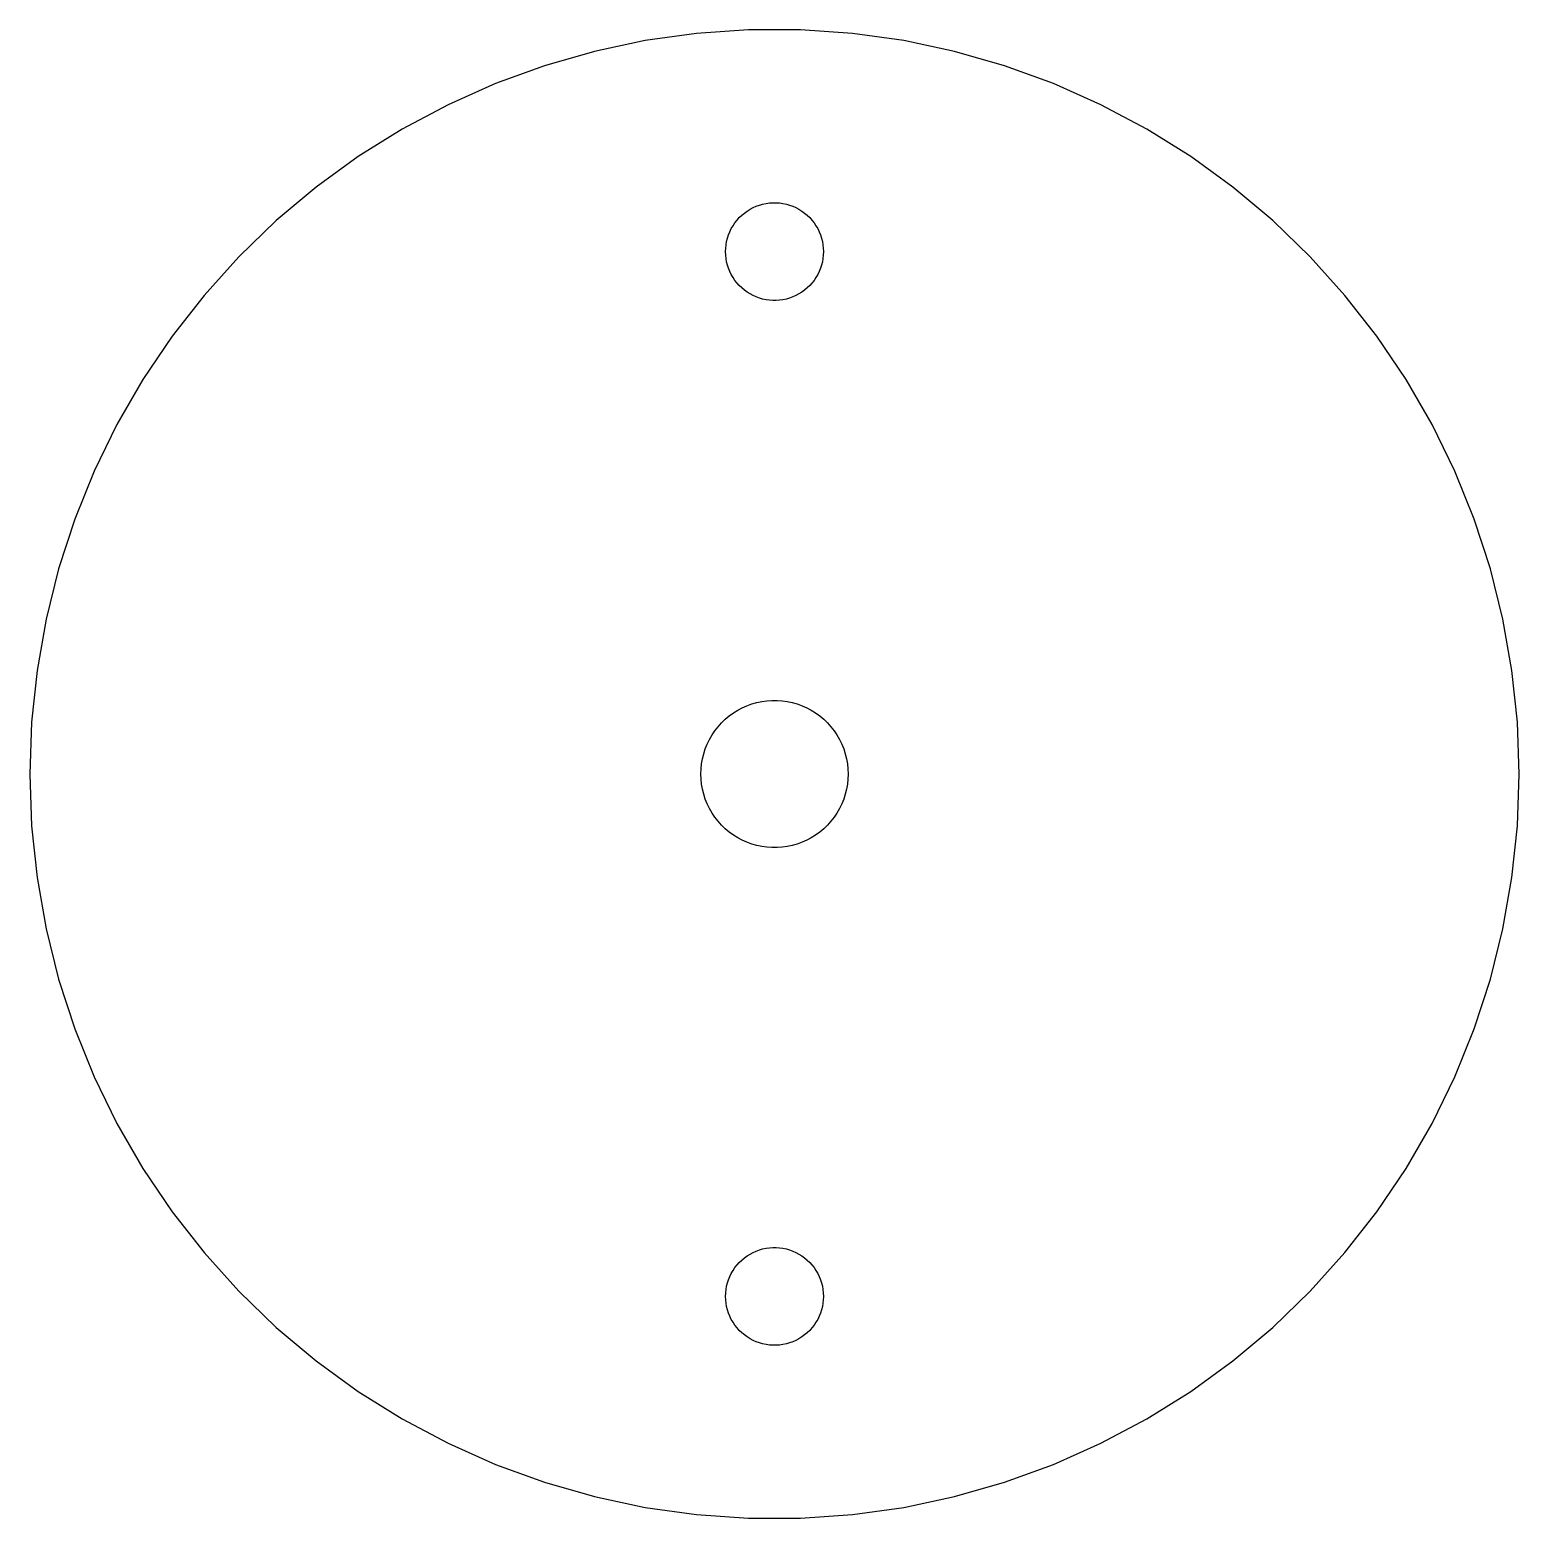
# Model space of a CAD drawing. Header units: metres. Extents: x -31.4 to 31.4, y -31.3 to 31.3.
import ezdxf

# ---------------------------------------------------------------- set-up
doc = ezdxf.new("R2010")
doc.units = ezdxf.units.M

msp = doc.modelspace()

# ---------------------------------------------------------------- linework, layer by layer
for p, q in [((-5.44561, 30.8836), (-7.58667, 30.4285)), ((-3.27801, 31.1882), (-5.44561, 30.8836)), ((-1.09445, 31.3409), (-3.27801, 31.1882)), ((1.09445, 31.3409), (-1.09445, 31.3409)), ((3.27801, 31.1882), (1.09445, 31.3409)), ((5.44561, 30.8836), (3.27801, 31.1882)), ((7.58667, 30.4285), (5.44561, 30.8836)), ((-7.58667, 30.4285), (-9.69077, 29.8251)), ((9.69077, 29.8251), (7.58667, 30.4285)), ((-9.69077, 29.8251), (-11.7477, 29.0765)), ((11.7477, 29.0765), (9.69077, 29.8251)), ((-11.7477, 29.0765), (-13.7473, 28.1862)), ((13.7473, 28.1862), (11.7477, 29.0765)), ((-13.7473, 28.1862), (-15.68, 27.1586)), ((15.68, 27.1586), (13.7473, 28.1862)), ((-15.68, 27.1586), (-17.5363, 25.9986)), ((17.5363, 25.9986), (15.68, 27.1586)), ((-17.5363, 25.9986), (-19.3071, 24.712)), ((19.3071, 24.712), (17.5363, 25.9986)), ((-19.3071, 24.712), (-20.9839, 23.305)), ((20.9839, 23.305), (19.3071, 24.712)), ((-1.03, 23.784), (-0.903044, 23.8515)), ((-0.903044, 23.8515), (-0.771689, 23.91)), ((-0.771689, 23.91), (-0.636575, 23.9592)), ((-0.636575, 23.9592), (-0.498359, 23.9988)), ((-0.498359, 23.9988), (-0.357715, 24.0287)), ((-0.357715, 24.0287), (-0.215328, 24.0487)), ((-0.215328, 24.0487), (-0.071893, 24.0587)), ((-0.071893, 24.0587), (0.071893, 24.0587)), ((0.071893, 24.0587), (0.215328, 24.0487)), ((0.215328, 24.0487), (0.357715, 24.0287)), ((0.357715, 24.0287), (0.498359, 23.9988)), ((0.498359, 23.9988), (0.636575, 23.9592)), ((0.636575, 23.9592), (0.771689, 23.91)), ((0.771689, 23.91), (0.903044, 23.8515)), ((0.903044, 23.8515), (1.03, 23.784)), ((-20.9839, 23.305), (-22.5585, 21.7845)), ((-1.74698, 23.0916), (-1.66657, 23.2108)), ((-1.66657, 23.2108), (-1.57805, 23.3241)), ((-1.57805, 23.3241), (-1.48184, 23.431)), ((-1.48184, 23.431), (-1.37841, 23.5309)), ((-1.37841, 23.5309), (-1.26826, 23.6233)), ((-1.26826, 23.6233), (-1.15194, 23.7078)), ((-1.15194, 23.7078), (-1.03, 23.784)), ((1.03, 23.784), (1.15194, 23.7078)), ((1.15194, 23.7078), (1.26826, 23.6233)), ((1.26826, 23.6233), (1.37841, 23.5309)), ((1.37841, 23.5309), (1.48184, 23.431)), ((1.48184, 23.431), (1.57805, 23.3241)), ((1.57805, 23.3241), (1.66657, 23.2108)), ((1.66657, 23.2108), (1.74698, 23.0916)), ((22.5585, 21.7845), (20.9839, 23.305)), ((-1.9802, 22.5678), (-1.93577, 22.7046)), ((-1.93577, 22.7046), (-1.8819, 22.8379)), ((-1.8819, 22.8379), (-1.81887, 22.9671)), ((-1.81887, 22.9671), (-1.74698, 23.0916)), ((1.74698, 23.0916), (1.81887, 22.9671)), ((1.81887, 22.9671), (1.8819, 22.8379)), ((1.8819, 22.8379), (1.93577, 22.7046)), ((1.93577, 22.7046), (1.9802, 22.5678)), ((-2.06, 22), (-2.05498, 22.1437)), ((-2.05498, 21.8563), (-2.06, 22)), ((-2.05498, 22.1437), (-2.03995, 22.2867)), ((-2.03995, 22.2867), (-2.01498, 22.4283)), ((-2.01498, 22.4283), (-1.9802, 22.5678)), ((1.9802, 22.5678), (2.01498, 22.4283)), ((2.01498, 22.4283), (2.03995, 22.2867)), ((2.03995, 22.2867), (2.05498, 22.1437)), ((2.05498, 22.1437), (2.06, 22)), ((2.06, 22), (2.05498, 21.8563)), ((-22.5585, 21.7845), (-24.0232, 20.1578)), ((-2.03995, 21.7133), (-2.05498, 21.8563)), ((-2.01498, 21.5717), (-2.03995, 21.7133)), ((-1.9802, 21.4322), (-2.01498, 21.5717)), ((-1.93577, 21.2954), (-1.9802, 21.4322)), ((1.9802, 21.4322), (1.93577, 21.2954)), ((2.01498, 21.5717), (1.9802, 21.4322)), ((2.03995, 21.7133), (2.01498, 21.5717)), ((2.05498, 21.8563), (2.03995, 21.7133)), ((24.0232, 20.1578), (22.5585, 21.7845)), ((-1.8819, 21.1621), (-1.93577, 21.2954)), ((-1.81887, 21.0329), (-1.8819, 21.1621)), ((-1.74698, 20.9084), (-1.81887, 21.0329)), ((-1.66657, 20.7892), (-1.74698, 20.9084)), ((-1.57805, 20.6759), (-1.66657, 20.7892)), ((1.66657, 20.7892), (1.57805, 20.6759)), ((1.74698, 20.9084), (1.66657, 20.7892)), ((1.81887, 21.0329), (1.74698, 20.9084)), ((1.8819, 21.1621), (1.81887, 21.0329)), ((1.93577, 21.2954), (1.8819, 21.1621)), ((-24.0232, 20.1578), (-25.3708, 18.4329)), ((-1.48184, 20.569), (-1.57805, 20.6759)), ((-1.37841, 20.4691), (-1.48184, 20.569)), ((-1.26826, 20.3767), (-1.37841, 20.4691)), ((-1.15194, 20.2922), (-1.26826, 20.3767)), ((-1.03, 20.216), (-1.15194, 20.2922)), ((-0.903044, 20.1485), (-1.03, 20.216)), ((-0.771689, 20.09), (-0.903044, 20.1485)), ((-0.636575, 20.0408), (-0.771689, 20.09)), ((0.771689, 20.09), (0.636575, 20.0408)), ((0.903044, 20.1485), (0.771689, 20.09)), ((1.03, 20.216), (0.903044, 20.1485)), ((1.15194, 20.2922), (1.03, 20.216)), ((1.26826, 20.3767), (1.15194, 20.2922)), ((1.37841, 20.4691), (1.26826, 20.3767)), ((1.48184, 20.569), (1.37841, 20.4691)), ((1.57805, 20.6759), (1.48184, 20.569)), ((25.3708, 18.4329), (24.0232, 20.1578)), ((-0.498359, 20.0012), (-0.636575, 20.0408)), ((-0.357715, 19.9713), (-0.498359, 20.0012)), ((-0.215328, 19.9513), (-0.357715, 19.9713)), ((-0.071893, 19.9413), (-0.215328, 19.9513)), ((0.071893, 19.9413), (-0.071893, 19.9413)), ((0.215328, 19.9513), (0.071893, 19.9413)), ((0.357715, 19.9713), (0.215328, 19.9513)), ((0.498359, 20.0012), (0.357715, 19.9713)), ((0.636575, 20.0408), (0.498359, 20.0012)), ((-25.3708, 18.4329), (-26.5948, 16.6183)), ((26.5948, 16.6183), (25.3708, 18.4329)), ((-26.5948, 16.6183), (-27.6892, 14.7226)), ((27.6892, 14.7226), (26.5948, 16.6183)), ((-27.6892, 14.7226), (-28.6488, 12.7553)), ((28.6488, 12.7553), (27.6892, 14.7226)), ((-28.6488, 12.7553), (-29.4688, 10.7258)), ((29.4688, 10.7258), (28.6488, 12.7553)), ((-29.4688, 10.7258), (-30.1452, 8.64399)), ((30.1452, 8.64399), (29.4688, 10.7258)), ((-30.1452, 8.64399), (-30.6747, 6.52011)), ((30.6747, 6.52011), (30.1452, 8.64399)), ((-30.6747, 6.52011), (-31.0548, 4.36447)), ((31.0548, 4.36447), (30.6747, 6.52011)), ((-31.0548, 4.36447), (-31.2836, 2.18756)), ((31.2836, 2.18756), (31.0548, 4.36447)), ((-1.90855, 2.44283), (-1.7335, 2.57002)), ((-1.7335, 2.57002), (-1.55, 2.68468)), ((-1.55, 2.68468), (-1.35895, 2.78626)), ((-1.35895, 2.78626), (-1.16128, 2.87427)), ((-1.16128, 2.87427), (-0.957952, 2.94827)), ((-0.957952, 2.94827), (-0.749957, 3.00792)), ((-0.749957, 3.00792), (-0.538309, 3.0529)), ((-0.538309, 3.0529), (-0.324038, 3.08302)), ((-0.324038, 3.08302), (-0.108188, 3.09811)), ((-0.108188, 3.09811), (0.108188, 3.09811)), ((0.108188, 3.09811), (0.324038, 3.08302)), ((0.324038, 3.08302), (0.538309, 3.0529)), ((0.538309, 3.0529), (0.749957, 3.00792)), ((0.749957, 3.00792), (0.957952, 2.94827)), ((0.957952, 2.94827), (1.16128, 2.87427)), ((1.16128, 2.87427), (1.35895, 2.78626)), ((1.35895, 2.78626), (1.55, 2.68468)), ((1.55, 2.68468), (1.7335, 2.57002)), ((1.7335, 2.57002), (1.90855, 2.44283)), ((-31.2836, 2.18756), (-31.36, 0)), ((-2.50795, 1.82213), (-2.37474, 1.99264)), ((-2.37474, 1.99264), (-2.22995, 2.15344)), ((-2.22995, 2.15344), (-2.0743, 2.30375)), ((-2.0743, 2.30375), (-1.90855, 2.44283)), ((1.90855, 2.44283), (2.0743, 2.30375)), ((2.0743, 2.30375), (2.22995, 2.15344)), ((2.22995, 2.15344), (2.37474, 1.99264)), ((2.37474, 1.99264), (2.50795, 1.82213)), ((31.36, 0), (31.2836, 2.18756)), ((-2.91305, 1.06026), (-2.83199, 1.26088)), ((-2.83199, 1.26088), (-2.73714, 1.45536)), ((-2.73714, 1.45536), (-2.62895, 1.64275)), ((-2.62895, 1.64275), (-2.50795, 1.82213)), ((2.50795, 1.82213), (2.62895, 1.64275)), ((2.62895, 1.64275), (2.73714, 1.45536)), ((2.73714, 1.45536), (2.83199, 1.26088)), ((2.83199, 1.26088), (2.91305, 1.06026)), ((-3.06983, 0.431437), (-3.03226, 0.644526)), ((-3.03226, 0.644526), (-2.97991, 0.854475)), ((-2.97991, 0.854475), (-2.91305, 1.06026)), ((2.91305, 1.06026), (2.97991, 0.854475)), ((2.97991, 0.854475), (3.03226, 0.644526)), ((3.03226, 0.644526), (3.06983, 0.431437)), ((-31.36, 0), (-31.2836, -2.18756)), ((-3.1, 0), (-3.09245, 0.216245)), ((-3.09245, -0.216245), (-3.1, 0)), ((-3.09245, 0.216245), (-3.06983, 0.431437)), ((3.06983, 0.431437), (3.09245, 0.216245)), ((3.09245, 0.216245), (3.1, 0)), ((3.1, 0), (3.09245, -0.216245)), ((31.2836, -2.18756), (31.36, 0)), ((-3.06983, -0.431437), (-3.09245, -0.216245)), ((-3.03226, -0.644526), (-3.06983, -0.431437)), ((3.06983, -0.431437), (3.03226, -0.644526)), ((3.09245, -0.216245), (3.06983, -0.431437)), ((-2.97991, -0.854475), (-3.03226, -0.644526)), ((-2.91305, -1.06026), (-2.97991, -0.854475)), ((-2.83199, -1.26088), (-2.91305, -1.06026)), ((2.91305, -1.06026), (2.83199, -1.26088)), ((2.97991, -0.854475), (2.91305, -1.06026)), ((3.03226, -0.644526), (2.97991, -0.854475)), ((-2.73714, -1.45536), (-2.83199, -1.26088)), ((-2.62895, -1.64275), (-2.73714, -1.45536)), ((-2.50795, -1.82213), (-2.62895, -1.64275)), ((-2.37474, -1.99264), (-2.50795, -1.82213)), ((2.50795, -1.82213), (2.37474, -1.99264)), ((2.62895, -1.64275), (2.50795, -1.82213)), ((2.73714, -1.45536), (2.62895, -1.64275)), ((2.83199, -1.26088), (2.73714, -1.45536)), ((-31.2836, -2.18756), (-31.0548, -4.36447)), ((-2.22995, -2.15344), (-2.37474, -1.99264)), ((-2.0743, -2.30375), (-2.22995, -2.15344)), ((-1.90855, -2.44283), (-2.0743, -2.30375)), ((-1.7335, -2.57002), (-1.90855, -2.44283)), ((1.90855, -2.44283), (1.7335, -2.57002)), ((2.0743, -2.30375), (1.90855, -2.44283)), ((2.22995, -2.15344), (2.0743, -2.30375)), ((2.37474, -1.99264), (2.22995, -2.15344)), ((31.0548, -4.36447), (31.2836, -2.18756)), ((-1.55, -2.68468), (-1.7335, -2.57002)), ((-1.35895, -2.78626), (-1.55, -2.68468)), ((-1.16128, -2.87427), (-1.35895, -2.78626)), ((-0.957952, -2.94827), (-1.16128, -2.87427)), ((-0.749957, -3.00792), (-0.957952, -2.94827)), ((-0.538309, -3.0529), (-0.749957, -3.00792)), ((-0.324038, -3.08302), (-0.538309, -3.0529)), ((-0.108188, -3.09811), (-0.324038, -3.08302)), ((0.108188, -3.09811), (-0.108188, -3.09811)), ((0.324038, -3.08302), (0.108188, -3.09811)), ((0.538309, -3.0529), (0.324038, -3.08302)), ((0.749957, -3.00792), (0.538309, -3.0529)), ((0.957952, -2.94827), (0.749957, -3.00792)), ((1.16128, -2.87427), (0.957952, -2.94827)), ((1.35895, -2.78626), (1.16128, -2.87427)), ((1.55, -2.68468), (1.35895, -2.78626)), ((1.7335, -2.57002), (1.55, -2.68468)), ((-31.0548, -4.36447), (-30.6747, -6.52011)), ((30.6747, -6.52011), (31.0548, -4.36447)), ((-30.6747, -6.52011), (-30.1452, -8.64399)), ((30.1452, -8.64399), (30.6747, -6.52011)), ((-30.1452, -8.64399), (-29.4688, -10.7258)), ((29.4688, -10.7258), (30.1452, -8.64399)), ((-29.4688, -10.7258), (-28.6488, -12.7553)), ((28.6488, -12.7553), (29.4688, -10.7258)), ((-28.6488, -12.7553), (-27.6892, -14.7226)), ((27.6892, -14.7226), (28.6488, -12.7553)), ((-27.6892, -14.7226), (-26.5948, -16.6183)), ((26.5948, -16.6183), (27.6892, -14.7226)), ((-26.5948, -16.6183), (-25.3708, -18.4329)), ((25.3708, -18.4329), (26.5948, -16.6183)), ((-25.3708, -18.4329), (-24.0232, -20.1578)), ((24.0232, -20.1578), (25.3708, -18.4329)), ((-0.771689, -20.09), (-0.636575, -20.0408)), ((-0.636575, -20.0408), (-0.498359, -20.0012)), ((-0.498359, -20.0012), (-0.357715, -19.9713)), ((-0.357715, -19.9713), (-0.215328, -19.9513)), ((-0.215328, -19.9513), (-0.071893, -19.9413)), ((-0.071893, -19.9413), (0.071893, -19.9413)), ((0.071893, -19.9413), (0.215328, -19.9513)), ((0.215328, -19.9513), (0.357715, -19.9713)), ((0.357715, -19.9713), (0.498359, -20.0012)), ((0.498359, -20.0012), (0.636575, -20.0408)), ((0.636575, -20.0408), (0.771689, -20.09)), ((-24.0232, -20.1578), (-22.5585, -21.7845)), ((-1.66657, -20.7892), (-1.57805, -20.6759)), ((-1.57805, -20.6759), (-1.48184, -20.569)), ((-1.48184, -20.569), (-1.37841, -20.4691)), ((-1.37841, -20.4691), (-1.26826, -20.3767)), ((-1.26826, -20.3767), (-1.15194, -20.2922)), ((-1.15194, -20.2922), (-1.03, -20.216)), ((-1.03, -20.216), (-0.903044, -20.1485)), ((-0.903044, -20.1485), (-0.771689, -20.09)), ((0.771689, -20.09), (0.903044, -20.1485)), ((0.903044, -20.1485), (1.03, -20.216)), ((1.03, -20.216), (1.15194, -20.2922)), ((1.15194, -20.2922), (1.26826, -20.3767)), ((1.26826, -20.3767), (1.37841, -20.4691)), ((1.37841, -20.4691), (1.48184, -20.569)), ((1.48184, -20.569), (1.57805, -20.6759)), ((1.57805, -20.6759), (1.66657, -20.7892)), ((22.5585, -21.7845), (24.0232, -20.1578)), ((-1.9802, -21.4322), (-1.93577, -21.2954)), ((-1.93577, -21.2954), (-1.8819, -21.1621)), ((-1.8819, -21.1621), (-1.81887, -21.0329)), ((-1.81887, -21.0329), (-1.74698, -20.9084)), ((-1.74698, -20.9084), (-1.66657, -20.7892)), ((1.66657, -20.7892), (1.74698, -20.9084)), ((1.74698, -20.9084), (1.81887, -21.0329)), ((1.81887, -21.0329), (1.8819, -21.1621)), ((1.8819, -21.1621), (1.93577, -21.2954)), ((1.93577, -21.2954), (1.9802, -21.4322)), ((-22.5585, -21.7845), (-20.9839, -23.305)), ((-2.06, -22), (-2.05498, -21.8563)), ((-2.05498, -21.8563), (-2.03995, -21.7133)), ((-2.03995, -21.7133), (-2.01498, -21.5717)), ((-2.01498, -21.5717), (-1.9802, -21.4322)), ((1.9802, -21.4322), (2.01498, -21.5717)), ((2.01498, -21.5717), (2.03995, -21.7133)), ((2.03995, -21.7133), (2.05498, -21.8563)), ((2.05498, -21.8563), (2.06, -22)), ((20.9839, -23.305), (22.5585, -21.7845)), ((-2.05498, -22.1437), (-2.06, -22)), ((-2.03995, -22.2867), (-2.05498, -22.1437)), ((-2.01498, -22.4283), (-2.03995, -22.2867)), ((-1.9802, -22.5678), (-2.01498, -22.4283)), ((-1.93577, -22.7046), (-1.9802, -22.5678)), ((1.9802, -22.5678), (1.93577, -22.7046)), ((2.01498, -22.4283), (1.9802, -22.5678)), ((2.03995, -22.2867), (2.01498, -22.4283)), ((2.05498, -22.1437), (2.03995, -22.2867)), ((2.06, -22), (2.05498, -22.1437)), ((-1.8819, -22.8379), (-1.93577, -22.7046)), ((-1.81887, -22.9671), (-1.8819, -22.8379)), ((-1.74698, -23.0916), (-1.81887, -22.9671)), ((-1.66657, -23.2108), (-1.74698, -23.0916)), ((1.74698, -23.0916), (1.66657, -23.2108)), ((1.81887, -22.9671), (1.74698, -23.0916)), ((1.8819, -22.8379), (1.81887, -22.9671)), ((1.93577, -22.7046), (1.8819, -22.8379)), ((-20.9839, -23.305), (-19.3071, -24.712)), ((-1.57805, -23.3241), (-1.66657, -23.2108)), ((-1.48184, -23.431), (-1.57805, -23.3241)), ((-1.37841, -23.5309), (-1.48184, -23.431)), ((-1.26826, -23.6233), (-1.37841, -23.5309)), ((-1.15194, -23.7078), (-1.26826, -23.6233)), ((-1.03, -23.784), (-1.15194, -23.7078)), ((-0.903044, -23.8515), (-1.03, -23.784)), ((1.03, -23.784), (0.903044, -23.8515)), ((1.15194, -23.7078), (1.03, -23.784)), ((1.26826, -23.6233), (1.15194, -23.7078)), ((1.37841, -23.5309), (1.26826, -23.6233)), ((1.48184, -23.431), (1.37841, -23.5309)), ((1.57805, -23.3241), (1.48184, -23.431)), ((1.66657, -23.2108), (1.57805, -23.3241)), ((19.3071, -24.712), (20.9839, -23.305)), ((-0.771689, -23.91), (-0.903044, -23.8515)), ((-0.636575, -23.9592), (-0.771689, -23.91)), ((-0.498359, -23.9988), (-0.636575, -23.9592)), ((-0.357715, -24.0287), (-0.498359, -23.9988)), ((-0.215328, -24.0487), (-0.357715, -24.0287)), ((-0.071893, -24.0587), (-0.215328, -24.0487)), ((0.071893, -24.0587), (-0.071893, -24.0587)), ((0.215328, -24.0487), (0.071893, -24.0587)), ((0.357715, -24.0287), (0.215328, -24.0487)), ((0.498359, -23.9988), (0.357715, -24.0287)), ((0.636575, -23.9592), (0.498359, -23.9988)), ((0.771689, -23.91), (0.636575, -23.9592)), ((0.903044, -23.8515), (0.771689, -23.91)), ((-19.3071, -24.712), (-17.5363, -25.9986)), ((17.5363, -25.9986), (19.3071, -24.712)), ((-17.5363, -25.9986), (-15.68, -27.1586)), ((15.68, -27.1586), (17.5363, -25.9986)), ((-15.68, -27.1586), (-13.7473, -28.1862)), ((13.7473, -28.1862), (15.68, -27.1586)), ((-13.7473, -28.1862), (-11.7477, -29.0765)), ((11.7477, -29.0765), (13.7473, -28.1862)), ((-11.7477, -29.0765), (-9.69077, -29.8251)), ((9.69077, -29.8251), (11.7477, -29.0765)), ((-9.69077, -29.8251), (-7.58667, -30.4285)), ((7.58667, -30.4285), (9.69077, -29.8251)), ((-7.58667, -30.4285), (-5.44561, -30.8836)), ((5.44561, -30.8836), (7.58667, -30.4285)), ((-5.44561, -30.8836), (-3.27801, -31.1882)), ((-3.27801, -31.1882), (-1.09445, -31.3409)), ((-1.09445, -31.3409), (1.09445, -31.3409)), ((1.09445, -31.3409), (3.27801, -31.1882)), ((3.27801, -31.1882), (5.44561, -30.8836))]:
    msp.add_line(p, q)

doc.saveas('drawing.dxf')
